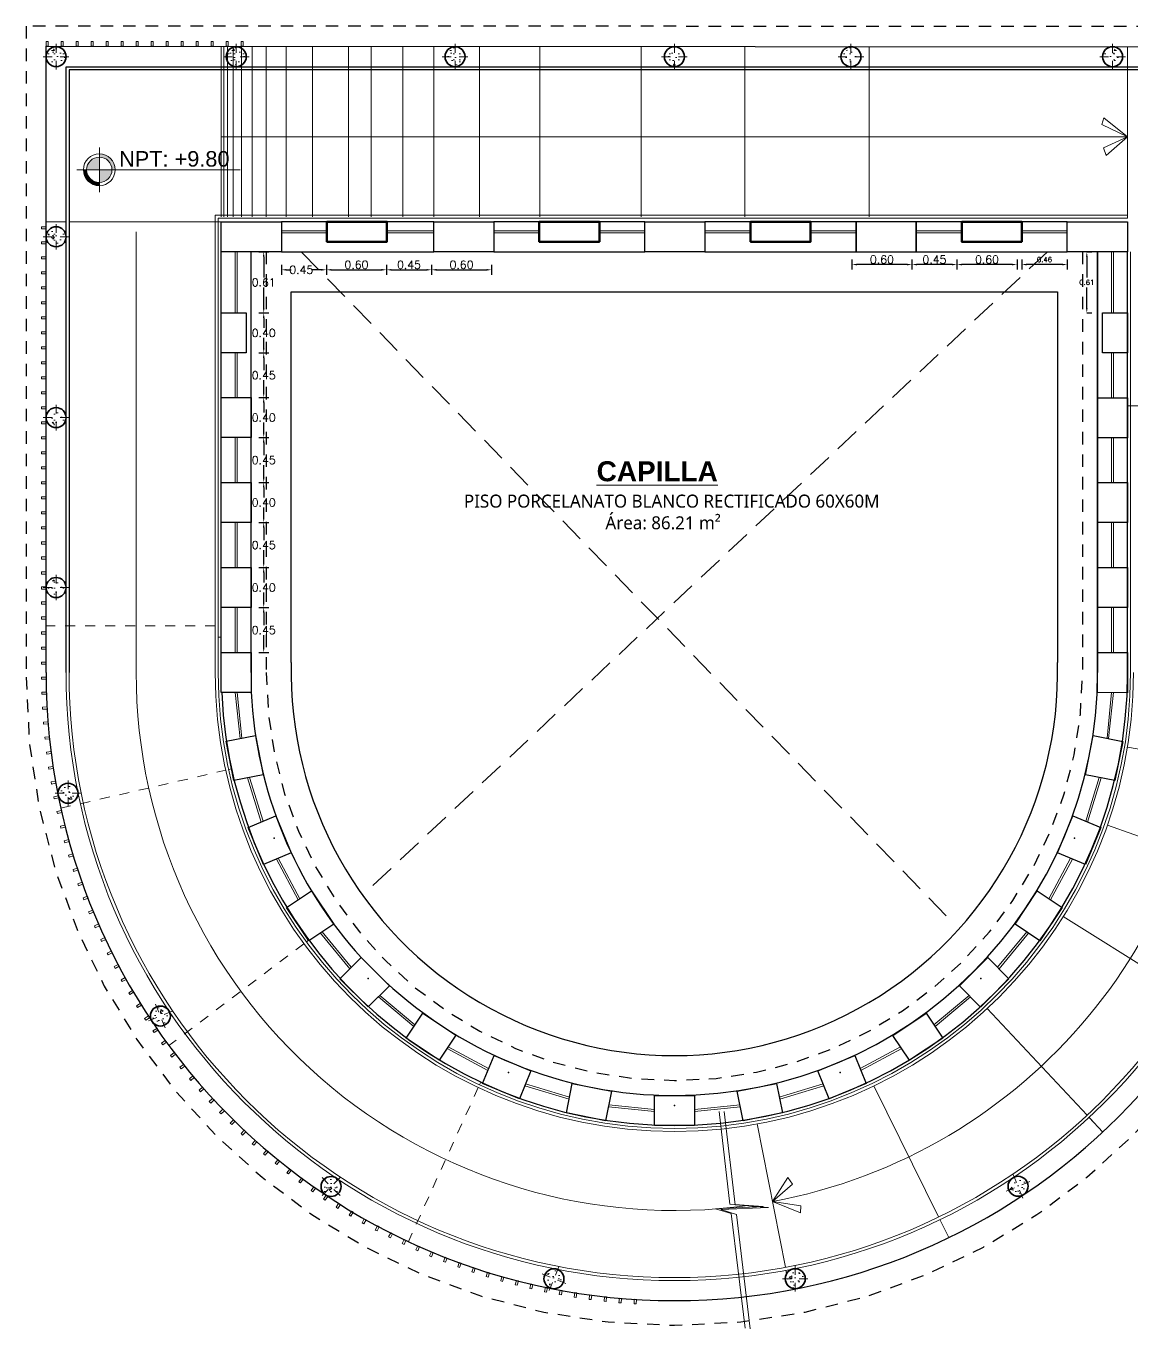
# Model space of a CAD drawing. Header units: metres. Extents: x 27 to 147, y -173 to 8.
# Drawn here: x 102.72 to 113.77, y -17.77 to -4.75 of the extents above; entities that cross this region are included whole.
import ezdxf

# ---------------------------------------------------------------- set-up
doc = ezdxf.new("R2010")
doc.units = ezdxf.units.M
doc.linetypes.add('DASHED2', pattern=[0.375, 0.25, -0.125])
doc.linetypes.add('HIDDEN2', pattern=[0.1875, 0.125, -0.0625])
doc.layers.add('CELOSIA', color=40, linetype='Continuous')
for name, color, linetype, lineweight in [('Equipamiento SR', 23, 'Continuous', 0), ('flechas', 180, 'Continuous', 15), ('GRAFO01', 7, 'Continuous', 0), ('letras sr', 7, 'Continuous', 5), ('linea 001', 252, 'Continuous', 0), ('Muros el', 144, 'Continuous', 60), ('Proyeccciones', 1, 'DASHED2', 18), ('Structural - Bearing_Pen_No__20', 1, 'Continuous', 0), ('TEXTO 100', 7, 'Continuous', 20), ('VENTANA', 141, 'Continuous', 0)]:
    doc.layers.add(name, color=color, linetype=linetype, lineweight=lineweight)
doc.layers.add('Structural - Bearing_Pen_No__169', color=7, linetype='Continuous', lineweight=13, true_color=0x68b353)
doc.layers.add('Structural - Bearing_Pen_No__28', color=7, linetype='Continuous', lineweight=35, true_color=0xa80f02)
doc.styles.add('01COTAS', font='romans.shx')
doc.styles.add('JOS', font='arial.ttf', dxfattribs={"height": 1})
doc.styles.add('Santa Rosa 1 50', font='trebuc.ttf')
doc.dimstyles.new('DIM-25-CORTE', dxfattribs={"dimscale": 0.025, "dimtxt": 2, "dimasz": 2, "dimexe": 2, "dimexo": 2, "dimgap": 1, "dimtad": 1, "dimtih": 1, "dimtoh": 1, "dimzin": 1, "dimdsep": 46, "dimtxsty": '01COTAS', "dimcen": 25, "dimclrd": 9, "dimclre": 9, "dimclrt": 7, "dimadec": 0, "dimazin": 0, "dimtfac": 1, "dimtix": 1, "dimtmove": 2, "dimatfit": 3, "dimfxl": 2, "dimfxlon": 1, "dimtolj": 1, "dimtzin": 0, "dimarcsym": 0})

# ---------------------------------------------------------------- blocks, each defined once
blk = doc.blocks.new('*U265')
at = {"color": 3, "lineweight": 30}
blk.add_lwpolyline([(0.1500000000000057, -0.1999999999999886), (-0.1500000000000057, -0.1999999999999886), (-0.1500000000000057, 0.2000000000000455), (0.1499999999999773, 0.2000000000000455), (0.1500000000000057, -0.1999999999999886)], dxfattribs=at)
blk = doc.blocks.new('*U266')
at = {"color": 0, "linetype": 'ByBlock', "lineweight": -2, "transparency": 16777216}
blk.add_blockref('*U265', (69.13947180904604, 267.4517154598344), dxfattribs=at)
for p, rotation in [((77.89540240128194, 267.4511886136441), 179.9520000000052), ((69.22385476420622, 266.5978717642719), 11.24699999999995), ((77.81091669482267, 266.5973550789446), 168.704999999999), ((69.47314997956914, 265.7768836796016), 22.49399999999986), ((77.56152268321283, 265.7763970005103), 157.4579999999991), ((69.87778227219853, 265.0202845470784), 33.74099999999988), ((77.15679934405496, 265.0198465670861), 146.2109999999992), ((70.42221011548216, 264.3571345919167), 44.98799999999987), ((76.61229170096846, 264.3567621334022), 134.9639999999992), ((71.08552257381521, 263.8129047487497), 56.23499999999976), ((75.94891375458975, 263.8126121174767), 123.7169999999993), ((71.84224247097828, 263.4084983481933), 67.48199999999966), ((75.19214519646938, 263.4082967838399), 112.4699999999994), ((72.66330494330634, 263.1594482405685), 78.72899999999957), ((74.37105275929167, 263.1593454850223), 101.2229999999994), ((73.51717379238814, 263.0753201944653), 89.97599999999949)]:
    blk.add_blockref('*U265', p, dxfattribs=dict(at, rotation=rotation))
blk = doc.blocks.new('CC 20')
at = {"layer": 'Structural - Bearing_Pen_No__169', "linetype": 'Continuous', "lineweight": 13, "true_color": 0x68b353}
h = blk.add_hatch(dxfattribs=at)
h.set_pattern_fill('STRUCTURAL_CONCRETE', color=85, scale=0.5, style=0, pattern_type=2)
h.set_pattern_definition([(0, (2785.243095673833, 1847.384106738051), (0, 0.3117691577510656), [0.0300000011921, -0.1500000059605]), (0, (2785.333095677409, 1847.539991310553), (0, 0.3117691577510656), [0.0300000011921, -0.1500000059605]), (60.00000000000014, (2785.243095673833, 1847.384106738051), (-0.2700000107289013, 0.1558845788755322), [0.0300000011921, -0.1500000059605]), (60.00000000000014, (2785.423095680985, 1847.384106738051), (-0.2700000107289013, 0.1558845788755322), [0.0300000011921, -0.1500000059605]), (120.0000000000003, (2785.273095675025, 1847.384106738051), (0.2700000107289002, 0.1558845788755341), [0.03000000119209997, -0.1500000059604998]), (120.0000000000003, (2785.453095682177, 1847.384106738051), (0.2700000107289002, 0.1558845788755341), [0.03000000119209997, -0.1500000059604998]), (0, (2785.243095673833, 1847.414106739243), (0, 0.0600000023842), [0, -0.0600000023842, 0, -0.0900000035763]), (44.99999999999999, (2785.273095675025, 1847.414106739243), (-0.04242640855707682, 0.04242640855707686), [0, -0.04500000178815, 0, -0.07500000298025])])
h.paths.add_polyline_path([(2788.202981145824, 1849.662965080386), (2788.302981145824, 1849.762965080386), (2788.202981063535, 1849.862965080385), (2788.10385682874, 1849.776169994727)])
at = {"layer": 'Structural - Bearing_Pen_No__20', "color": 1, "linetype": 'Continuous', "lineweight": 0}
for p, q in [((2788.202981063535, 1849.802965025247), (2788.202981063535, 1849.890465025246)), ((2788.162981200963, 1849.762964998097), (2788.075481200963, 1849.762964998097)), ((2788.202981063535, 1849.722965025246), (2788.202981063535, 1849.635465025247)), ((2788.242981200963, 1849.762964998097), (2788.330481200963, 1849.762964998097))]:
    blk.add_line(p, q, dxfattribs=at)
at = {"layer": 'Structural - Bearing_Pen_No__28', "color": 14, "linetype": 'Continuous', "lineweight": 35, "true_color": 0xa80f02}
blk.add_circle((2788.202981145824, 1849.762965080386), 0.1, dxfattribs=at)
blk = doc.blocks.new('*U267')
blk.add_blockref('CC 20', (-2788.202981200963, -1849.762965025247))
blk = doc.blocks.new('*U268')
at = {"color": 0, "linetype": 'ByBlock', "lineweight": -2, "transparency": 16777216}
blk.add_blockref('*U267', (67.45851528284284, 266.2461616002437), dxfattribs=at)
for p, rotation in [((79.57709763880338, 266.2498742433697), 157.4999999999999), ((68.38166971346018, 264.0193994227056), 22.5), ((78.65530776094835, 264.0225468495708), 134.9999999999999), ((70.08669819041573, 262.3154153292195), 45), ((76.95132366746226, 262.3175183726152), 112.4999999999999), ((72.31402558421462, 261.3936254513645), 67.49999999999996), ((74.72456148992408, 261.3943639419979), 89.99999999999991)]:
    blk.add_blockref('*U267', p, dxfattribs=dict(at, rotation=rotation))
blk = doc.blocks.new('*D269')
at = {"color": 9, "lineweight": -2, "transparency": 16777216}
for p, q in [((113.318796025423, -7.002994158626198), (113.368796025423, -7.002994158626198)), ((113.318796025423, -7.052994158626197), (113.318796025423, -7.258782432487849)), ((113.318796025423, -7.5645707063495), (113.318796025423, -7.358782432487849)), ((113.318796025423, -7.6145707063495), (113.368796025423, -7.6145707063495))]:
    blk.add_line(p, q, dxfattribs=at)
at = {"color": 9, "lineweight": 70, "transparency": 16777216}
for points in [[(113.3104626920897, -7.052994158626197), (113.3271293587564, -7.052994158626197), (113.318796025423, -7.002994158626198)], [(113.3104626920897, -7.5645707063495), (113.3271293587564, -7.5645707063495), (113.318796025423, -7.6145707063495)]]:
    blk.add_solid(points, dxfattribs=at)
at = {"layer": 'Defpoints', "color": 0, "lineweight": 70, "transparency": 16777216}
for p in [(113.3117059052944, -7.002994158626198), (113.318796025423, -7.002994158626198), (113.3117059052944, -7.6145707063495)]:
    blk.add_point(p, dxfattribs=at)
at = {"color": 7, "transparency": 16777216, "insert": (113.318796025423, -7.308782432487879), "char_height": 0.05, "attachment_point": 5, "style": '01COTAS'}
blk.add_mtext('\\A1;0.61', dxfattribs=at)
blk = doc.blocks.new('*D270')
at = {"color": 9, "lineweight": -2, "transparency": 16777216}
for p, q in [((112.6687447251365, -7.080587609675306), (112.6687447572831, -7.180587609675301)), ((113.0737447413102, -7.13058747948159), (112.7187447412098, -7.130587593602006)), ((113.1237447252369, -7.080587463408293), (113.1237447573835, -7.180587463408289))]:
    blk.add_line(p, q, dxfattribs=at)
at = {"color": 9, "lineweight": 70, "transparency": 16777216}
for points in [[(112.7187447385309, -7.122254260268672), (112.7187447438887, -7.138920926935339), (112.6687447412098, -7.130587609675304)], [(113.0737447386313, -7.122254146148256), (113.0737447439891, -7.138920812814923), (113.1237447413102, -7.130587463408292)]]:
    blk.add_solid(points, dxfattribs=at)
at = {"layer": 'Defpoints', "color": 0, "lineweight": 70, "transparency": 16777216}
for p in [(112.6687447001929, -7.002994304893208), (113.1237447002933, -7.002994158626195), (112.6687447412098, -7.130587609675304)]:
    blk.add_point(p, dxfattribs=at)
at = {"color": 7, "transparency": 16777216, "insert": (112.8962447251867, -7.080587536541801), "char_height": 0.05, "attachment_point": 5, "style": '01COTAS'}
blk.add_mtext('\\A1;0.46', dxfattribs=at)
blk = doc.blocks.new('*U263')
at = {"layer": 'CELOSIA', "linetype": 'Continuous', "lineweight": 5}
blk.add_lwpolyline([(0.02311068210171641, -0.009533958925487696), (-0.0224195818576689, -0.01106175163914713), (-0.02311068210171641, 0.009533958925487696), (0.0224195818576689, 0.01106175163914713)], close=True, dxfattribs=at)
blk = doc.blocks.new('*U264')
at = {"color": 0, "linetype": 'ByBlock', "lineweight": -2, "transparency": 16777216}
blk.add_blockref('*U263', (47.84981600904775, 267.1965604390824), dxfattribs=at)
for p, rotation in [((47.85651983784212, 267.0467421300379), 1.363763456892946), ((47.86678743076043, 266.8971258087988), 2.727526913785723), ((47.88061297104501, 266.747796235434), 4.091290370678813), ((47.8979886263034, 266.5988380075653), 5.455053827572192), ((47.91890455294549, 266.4503355124409), 6.818817284465766), ((47.94334890176013, 266.3023728791293), 8.182580741358699), ((47.97130782462784, 266.1550339308586), 9.54634419825214), ((48.00276548236603, 266.0084021375288), 10.91010765514593), ((48.03770405370215, 265.8625605684257), 12.27387111203962), ((48.07610374536973, 265.71759184516), 13.63763456893314), ((48.11794280332157, 265.5735780948611), 15.00139802582635), ((48.16319752505377, 265.4306009036507), 16.36516148271985), ((48.2118422730336, 265.2887412704233), 17.7289249396136), ((48.26384948922353, 265.1480795609582), 19.09268839650705), ((48.31918971069338, 265.0086954623919), 20.45645185340029), ((48.37783158631146, 264.8706679380736), 21.82021531029404), ((48.43974189450554, 264.7340751828309), 23.18397876718752), ((48.50488556208344, 264.5989945786719), 24.54774222408073), ((48.5732256841025, 264.4655026509463), 25.91150568097448), ((48.64472354477685, 264.3336750249932), 27.27526913786821), ((48.71933863941055, 264.2035863832974), 28.63903259476198), ((48.79702869734412, 264.0753104231811), 30.00279605165573), ((48.87774970590159, 263.9489198150533), 31.36655950854948), ((48.96145593532437, 263.8244861612401), 32.73032296544294), ((49.04809996467791, 263.7020799554218), 34.09408642233669), ((49.1376327087164, 263.5817705426961), 35.45784987923045), ((49.23000344569043, 263.4636260802938), 36.8216133361242), ((49.32515984608158, 263.347713498966), 38.18537679301794), ((49.423048002248, 263.2340984650673), 39.54914024991168), ((49.523612458964, 263.1228453433544), 40.91290370680544), ((49.62679624483621, 263.0140171605223), 42.27666716369919), ((49.73254090457895, 262.9076755694991), 43.64043062059293), ((49.84078653212998, 262.8038808145182), 45.00419407748669), ((49.9514718045883, 262.7026916969892), 46.36795753438043), ((50.06453401695455, 262.604165542186), 47.73172099127417), ((50.17990911765445, 262.5083581667708), 49.0954844481674), ((50.29753174482499, 262.4153238471733), 50.45924790506061), ((50.41733526334304, 262.3251152888423), 51.82301136195435), ((50.53925180257518, 262.237783596387), 53.1867748188481), ((50.66321229482757, 262.1533782446253), 54.55053827574131), ((50.78914651447384, 262.071947050556), 55.91430173263453), ((50.91698311773913, 261.9935361462694), 57.27806518952773), ((51.04664968311742, 261.9181899528123), 58.64182864642095), ((51.17807275239952, 261.8459511550238), 60.00559210331495), ((51.31117787228838, 261.7768606773526), 61.36935556020844), ((51.44588963657795, 261.7109576606732), 62.73311901710166), ((51.58213172887221, 261.6482794401118), 64.09688247399488), ((51.71982696581946, 261.5888615238953), 65.46064593088808), ((51.85889734083808, 261.5327375732357), 66.8244093877813), ((51.99926406830841, 261.4799393832598), 68.18817284467453), ((52.14084762820619, 261.4304968649973), 69.55193630156745), ((52.28356781115183, 261.3844380284356), 70.91569975846095), ((52.4273437638504, 261.3417889666513), 72.27946321535416), ((52.57209403489633, 261.3025738410288), 73.64322667224765), ((52.71773662091688, 261.2668148675717), 75.00699012914112), ((52.86418901302847, 261.2345323043176), 76.37075358603433), ((53.01136824357922, 261.2057444398613), 77.7345170429278), ((53.15919093315154, 261.1804675829944), 79.09828049982156), ((53.30757333779783, 261.1587160534656), 80.4620439567153), ((53.45643139648289, 261.1405021738685), 81.82580741360904), ((53.60568077870579, 261.125836262661), 83.18957087050254), ((53.75523693227446, 261.1147266283194), 84.55333432739575)]:
    blk.add_blockref('*U263', p, dxfattribs=dict(at, rotation=rotation))

msp = doc.modelspace()

# ---------------------------------------------------------------- hatches: boundary and pattern name
at = {"layer": 'TEXTO 100', "ltscale": 1.3}
h = msp.add_hatch(color=256, dxfattribs=at)
edge = h.paths.add_edge_path()
edge.add_line((103.5786033109895, -6.183562896143144), (103.4521529731792, -6.183562894147144))
edge.add_line((103.4521529731792, -6.183562894147144), (103.4521529731792, -6.310013231707714))
edge.add_arc((103.4521529743024, -6.183562894147144), 0.1264503375606894, 269.9999994913017, 359.9999990956475)
edge = h.paths.add_edge_path()
edge.add_arc((103.4521529740527, -6.183562896143144), 0.1264503395565726, 90.00000039565423, 180)
edge.add_line((103.3257026353695, -6.183562896143144), (103.4521529731798, -6.183562894147144))
edge.add_line((103.4521529731792, -6.183562894147144), (103.4521529731792, -6.057112556586574))
edge = h.paths.add_edge_path()
edge.add_line((103.4521529731792, -6.024846968602134), (103.4521529731792, -6.057112556586574))
edge.add_arc((103.4521529723064, -6.183562896143144), 0.1264503395565726, 0, 89.99999960434582, ccw=False)
edge.add_line((103.5786033109895, -6.183562896143144), (103.6108689009699, -6.183562894147144))
edge.add_arc((103.4521529743024, -6.183562894147144), 0.1587159266678152, -1.272221872585407e-14, 90.00000040528428)
msp.add_hatch(color=256, dxfattribs=at).paths.add_polyline_path([(103.3257026353188, -6.183562894147144), (103.2934370453458, -6.183562894147144, 0.4163528812831421), (103.4533113611193, -6.342274594677974), (103.4533113611193, -6.310007926008353, -0.4168992925091289)])

# ---------------------------------------------------------------- linework, layer by layer
for p, q in [((102.9202914323784, -11.20723488308957), (102.9204905383144, -4.947086493371614)), ((104.6704905383139, -11.20723488308957), (104.6704905383139, -6.802994158626262)), ((104.9704905383138, -11.20723488308968), (104.9704905383138, -7.002994158626308)), ((113.7264213512346, -11.20723488308957), (113.7264213512346, -7.002994158626194))]:
    msp.add_line(p, q)
at = {"color": 9}
for p, q in [((105.0448175473284, -7.002994158626194), (105.1448175473284, -7.002994158626194)), ((105.0948175473284, -7.052994158626205), (105.0948175473284, -7.258782432487749)), ((105.2715967744281, -7.1330718102829), (105.2715967744281, -7.233071810282894)), ((105.721596774428, -7.1330718102829), (105.721596774428, -7.233071810282894)), ((105.721596774428, -7.1330718102829), (105.721596774428, -7.233071810282894)), ((106.321596774428, -7.1330718102829), (106.321596774428, -7.233071810282894)), ((106.321596774428, -7.1330718102829), (106.321596774428, -7.233071810282894)), ((106.771596774428, -7.1330718102829), (106.771596774428, -7.233071810282894)), ((106.771596774428, -7.1330718102829), (106.771596774428, -7.233071810282894)), ((107.371596774428, -7.1330718102829), (107.371596774428, -7.233071810282894)), ((110.9715967744278, -7.080587624831821), (110.9715967744278, -7.180587624831816)), ((111.5215967744278, -7.130587624831804), (111.0215967744278, -7.130587624831804)), ((111.5715967744278, -7.080587624831821), (111.5715967744278, -7.180587624831816)), ((111.5715967744278, -7.080587624831821), (111.5715967744278, -7.180587624831816)), ((111.9715967744278, -7.130587624831804), (111.6215967744278, -7.130587624831804)), ((112.0215967744278, -7.080587624831821), (112.0215967744278, -7.180587624831816)), ((112.0215967744278, -7.080587624831821), (112.0215967744278, -7.180587624831816)), ((112.5715967744278, -7.130587624831804), (112.0715967744278, -7.130587624831804)), ((112.6215967744278, -7.080587624831821), (112.6215967744278, -7.180587624831816)), ((105.3215967744281, -7.183071810282883), (105.3693000621241, -7.183071810282883)), ((105.671596774428, -7.183071810282883), (105.5716810145051, -7.183071810282883)), ((105.771596774428, -7.183071810282883), (106.271596774428, -7.183071810282883)), ((106.371596774428, -7.183071810282883), (106.721596774428, -7.183071810282883)), ((106.821596774428, -7.183071810282883), (107.321596774428, -7.183071810282883)), ((105.0948175473284, -7.564570706349315), (105.0948175473284, -7.358782432487772)), ((105.0448175473284, -7.614570706349326), (105.1448175473284, -7.614570706349326)), ((105.0448175473283, -7.614570706349326), (105.1448175473283, -7.614570706349326)), ((105.0948175473283, -7.664570706349338), (105.0948175473283, -7.76457070634936)), ((105.0948175473283, -7.964570706349406), (105.0948175473283, -7.864570706349383)), ((105.0448175473283, -8.014570706349417), (105.1448175473283, -8.014570706349417)), ((105.044817547328, -8.014570706349417), (105.144817547328, -8.014570706349417)), ((105.094817547328, -8.064570706349429), (105.094817547328, -8.187473209546624)), ((105.094817547328, -8.410375712743843), (105.094817547328, -8.287473209546647)), ((105.044817547328, -8.460375712743854), (105.144817547328, -8.460375712743854)), ((105.0448175473279, -8.460375712743854), (105.1448175473279, -8.460375712743854)), ((105.0948175473279, -8.510375712743866), (105.0948175473279, -8.61037571274386)), ((105.0948175473279, -8.810375712743877), (105.0948175473279, -8.710375712743883)), ((105.0448175473279, -8.860375712743888), (105.1448175473279, -8.860375712743888)), ((105.0448175473279, -8.860375712743888), (105.1448175473279, -8.860375712743888)), ((105.0948175473279, -8.9103757127439), (105.0948175473279, -9.034590505330158)), ((105.0948175473279, -9.258805297916439), (105.0948175473279, -9.13459050533018)), ((105.0448175473279, -9.30880529791645), (105.1448175473279, -9.30880529791645)), ((105.0448175473277, -9.30880529791645), (105.1448175473277, -9.30880529791645)), ((105.0948175473277, -9.358805297916462), (105.0948175473277, -9.458805297916427)), ((105.0948175473277, -9.658805297916416), (105.0948175473277, -9.55880529791645)), ((105.0448175473277, -9.708805297916427), (105.1448175473277, -9.708805297916427)), ((105.0448175473276, -9.708805297916427), (105.1448175473275, -9.708805297916427)), ((105.0948175473276, -9.758805297916439), (105.0948175473276, -9.88380529791641)), ((105.0948175473276, -10.1088052979164), (105.0948175473276, -9.983805297916433)), ((105.0448175473276, -10.15880529791642), (105.1448175473275, -10.15880529791642)), ((105.0448175473274, -10.15880529791642), (105.1448175473274, -10.15880529791642)), ((105.0948175473274, -10.20880529791643), (105.0948175473274, -10.30880529791642)), ((105.0948175473274, -10.50880529791644), (105.0948175473274, -10.40880529791644)), ((105.0448175473274, -10.55880529791645), (105.1448175473274, -10.55880529791645)), ((105.0448175473275, -10.55880529791645), (105.1448175473275, -10.55880529791645)), ((105.0948175473275, -10.60880529791646), (105.0948175473275, -10.73380529791643)), ((105.0948175473275, -10.95880529791643), (105.0948175473275, -10.83380529791646)), ((105.0448175473275, -11.00880529791644), (105.1448175473275, -11.00880529791644))]:
    msp.add_line(p, q, dxfattribs=at)
at = {"color": 1, "linetype": 'HIDDEN2'}
for p, q in [((105.1204905383127, -7.002994158626251), (105.1204905383139, -11.20723488308951)), ((113.2764213512334, -7.002994158626251), (113.2764213512345, -11.20723488308951))]:
    msp.add_line(p, q, dxfattribs=at)
at = {"color": 1, "linetype": 'DASHED2'}
for p, q in [((105.4704905383146, -7.002994158626308), (111.9726970630359, -13.69747830282003)), ((112.9264213512334, -7.002994158626365), (106.1580957770215, -13.36453322177786))]:
    msp.add_line(p, q, dxfattribs=at)
at = {"color": 1}
for p, q in [((113.4265886997424, -7.002994158626166), (113.4265886997435, -11.20723488308943)), ((105.3704905383146, -11.10723488308983), (105.3704905383146, -7.402994158626313)), ((105.3704905383146, -7.402994158626313), (113.0264213512333, -7.402994158626768)), ((113.0264213512333, -7.402994158626768), (113.0264213512331, -11.10723488308983))]:
    msp.add_line(p, q, dxfattribs=at)
at = {"linetype": 'HIDDEN2'}
msp.add_lwpolyline([(115.6764905383144, -11.25429133456623), (115.6764905383144, -9.005545469613764), (117.0895171268177, -9.005545666170491), (117.0895209435079, -4.753014794950388), (102.7204905383144, -4.74700279591147), (102.7204905383145, -11.25429133456623)], dxfattribs=at)
for points in [[(102.9204905383144, -4.947086493371614), (117.0894852083025, -4.952994034242977), (117.0894852083025, -7.002994116531511)], [(103.1204905377346, -11.20723480866778), (103.1204905377347, -5.152994076337478), (117.1363868179076, -5.152994076337478), (117.1363868179076, -5.182994076337451), (103.1504905377348, -5.182994076337451), (103.1504905377347, -11.20723480866778)]]:
    msp.add_lwpolyline(points)
at = {"color": 3, "lineweight": 30}
for points in [[(104.6704905383139, -7.002994158626308), (104.6704905383139, -6.70299415862624), (105.2715967744281, -6.70299415862624), (105.2715967744281, -7.002994158626308), (104.6704905383139, -7.002994158626308)], [(106.7937447002934, -7.002994158626194), (106.7937447002934, -6.702994158626126), (107.3937447002934, -6.702994158626126), (107.3937447002934, -7.002994158626194), (106.7937447002934, -7.002994158626194)], [(108.9037447002934, -7.002994158626194), (108.9037447002934, -6.702994158626126), (109.5037447002934, -6.702994158626126), (109.5037447002934, -7.002994158626194), (108.9037447002934, -7.002994158626194)], [(111.6137447002934, -7.002994158626194), (111.6137447002934, -6.702994158626126), (111.0137447002934, -6.702994158626126), (111.0137447002934, -7.002994158626194), (111.6137447002934, -7.002994158626194)], [(113.1237447002933, -7.002994158626194), (113.1237447002933, -6.702994158626126), (113.7264213512346, -6.702994158626126), (113.7264213512346, -7.002994158626194), (113.1237447002933, -7.002994158626194)], [(104.9704905383138, -8.860375712744002), (104.6704905383137, -8.860375712743547), (104.6704905383137, -8.460375712743513), (104.9704905383138, -8.460375712743968), (104.9704905383138, -8.860375712744002)], [(113.7265886295004, -8.861028292809664), (113.4265886295003, -8.861028292809209), (113.4265886295003, -8.461028292809175), (113.7265886295004, -8.46102829280963), (113.7265886295004, -8.861028292809664)], [(104.9704905383139, -9.708805297916541), (104.6704905383139, -9.708805297916541), (104.6704905383139, -9.308805297916564), (104.9704905383138, -9.308805297916564), (104.9704905383139, -9.708805297916541)], [(113.7265886295005, -9.709457877982203), (113.4265886295005, -9.709457877982203), (113.4265886295005, -9.309457877982226), (113.7265886295004, -9.309457877982226), (113.7265886295005, -9.709457877982203)], [(104.9704905383139, -10.55880529791656), (104.6704905383139, -10.55880529791656), (104.6704905383139, -10.15880529791653), (104.9704905383138, -10.15880529791653), (104.9704905383139, -10.55880529791656)], [(113.7265886295005, -10.55945787798223), (113.4265886295005, -10.55945787798223), (113.4265886295005, -10.15945787798219), (113.7265886295004, -10.15945787798219), (113.7265886295005, -10.55945787798223)]]:
    msp.add_lwpolyline(points, dxfattribs=at)
for points in [[(105.2715967744281, -6.702994304893252), (105.271596774428, -7.002994304893321), (106.7937447002934, -7.002994304893207), (106.7937447002934, -6.702994304893139)], [(107.3937447002934, -6.702994304893139), (107.3937447002934, -7.002994304893207), (108.9037447002934, -7.002994304893207), (108.9037447002934, -6.702994304893139)], [(109.5037447002934, -6.702994304893139), (109.5037447002933, -7.002994304893207), (111.0137447002934, -7.002994304893207), (111.0137447002934, -6.702994304893139)], [(111.6137447002934, -6.702994304893139), (111.6137447002933, -7.002994304893207), (113.1237447002933, -7.002994304893207), (113.1237447002934, -6.702994304893139)]]:
    msp.add_lwpolyline(points, close=True)
msp.add_lwpolyline([(106.2348012408765, -14.22283720927672, 0.1966554651191744), (109.1984559447747, -15.43536763805835, 0.4142135623730639), (113.426588699743, -11.20723488308957), (113.426588699743, -7.002994158626194)], format="xyb")
at = {"lineweight": 30}
for points in [[(104.9204905383138, -8.01457070634953), (104.6704905383137, -8.01457070634953), (104.6704905383137, -7.61457070634944), (104.9204905383138, -7.61457070634944), (104.9204905383138, -8.01457070634953)], [(113.7264213512346, -8.01457070634956), (113.4764213512345, -8.014570706093366), (113.4764213512345, -7.614570706093275), (113.7264213512346, -7.614570706349468), (113.7264213512346, -8.01457070634956)]]:
    msp.add_lwpolyline(points, dxfattribs=at)
at = {"color": 1}
msp.add_arc((109.1984559447739, -11.20723488308991), 3.829271360591843, 178.5035718681987, 1.496428131801326, dxfattribs=at)
at = {"linetype": 'HIDDEN2'}
msp.add_arc((109.1984905383144, -11.25429133456623), 6.478, 180, 0, dxfattribs=at)
for centre, radius, start, end in [((109.1984559447742, -11.20723488308957), 6.278164512395826, 180, 0), ((109.1984559447742, -11.20723488308957), 4.527965406460388, 270.0000000000032, 0), ((109.1984559447742, -11.20723488308963), 4.527965406460374, 182.5514664938149, 270.0000000000032), ((109.1984559447743, -11.20723488308957), 4.232516622810645, 182.6573022699202, 222.3601683094532)]:
    msp.add_arc(centre, radius, start, end)
at = {"color": 1, "linetype": 'HIDDEN2'}
msp.add_arc((109.1984559447742, -11.20723488308957), 4.077965406460322, 180, 0, dxfattribs=at)
for p in [(105.1999372883286, -12.86347553999119), (113.1969746012198, -12.86347553999119), (106.1381222571253, -14.26756857073852), (112.2587896324231, -14.26756857073852), (107.5422152878726, -15.20575353953521), (110.8546966016758, -15.20575353953521), (109.1984559447742, -15.53520028954992)]:
    msp.add_point(p)
at = {"color": 9}
for points in [[(105.086484213995, -7.052994158626205), (105.1031508806617, -7.052994158626205), (105.0948175473284, -7.002994158626194)], [(111.0215967744278, -7.122254291498479), (111.0215967744278, -7.13892095816513), (110.9715967744278, -7.130587624831804)], [(111.5215967744278, -7.122254291498479), (111.5215967744278, -7.13892095816513), (111.5715967744278, -7.130587624831804)], [(111.6215967744278, -7.122254291498479), (111.6215967744278, -7.13892095816513), (111.5715967744278, -7.130587624831804)], [(111.9715967744278, -7.122254291498479), (111.9715967744278, -7.13892095816513), (112.0215967744278, -7.130587624831804)], [(112.0715967744278, -7.122254291498479), (112.0715967744278, -7.13892095816513), (112.0215967744278, -7.130587624831804)], [(112.5715967744278, -7.122254291498479), (112.5715967744278, -7.13892095816513), (112.6215967744278, -7.130587624831804)], [(105.3215967744281, -7.174738476949557), (105.3215967744281, -7.191405143616208), (105.2715967744281, -7.183071810282883)], [(105.671596774428, -7.174738476949557), (105.671596774428, -7.191405143616208), (105.721596774428, -7.183071810282883)], [(105.771596774428, -7.174738476949557), (105.771596774428, -7.191405143616208), (105.721596774428, -7.183071810282883)], [(106.271596774428, -7.174738476949557), (106.271596774428, -7.191405143616208), (106.321596774428, -7.183071810282883)], [(106.371596774428, -7.174738476949557), (106.371596774428, -7.191405143616208), (106.321596774428, -7.183071810282883)], [(106.721596774428, -7.174738476949557), (106.721596774428, -7.191405143616208), (106.771596774428, -7.183071810282883)], [(106.821596774428, -7.174738476949557), (106.821596774428, -7.191405143616208), (106.771596774428, -7.183071810282883)], [(107.321596774428, -7.174738476949557), (107.321596774428, -7.191405143616208), (107.371596774428, -7.183071810282883)], [(105.086484213995, -7.564570706349315), (105.1031508806617, -7.564570706349315), (105.0948175473284, -7.614570706349326)], [(105.0864842139949, -7.664570706349338), (105.1031508806616, -7.664570706349338), (105.0948175473283, -7.614570706349326)], [(105.0864842139949, -7.964570706349406), (105.1031508806616, -7.964570706349406), (105.0948175473283, -8.014570706349417)], [(105.0864842139947, -8.064570706349429), (105.1031508806614, -8.064570706349429), (105.094817547328, -8.014570706349417)], [(105.0864842139947, -8.410375712743843), (105.1031508806614, -8.410375712743843), (105.094817547328, -8.460375712743854)], [(105.0864842139945, -8.510375712743866), (105.1031508806612, -8.510375712743866), (105.0948175473279, -8.460375712743854)], [(105.0864842139945, -8.810375712743877), (105.1031508806612, -8.810375712743877), (105.0948175473279, -8.860375712743888)], [(105.0864842139945, -8.9103757127439), (105.1031508806612, -8.9103757127439), (105.0948175473279, -8.860375712743888)], [(105.0864842139945, -9.258805297916439), (105.1031508806612, -9.258805297916439), (105.0948175473279, -9.30880529791645)], [(105.0864842139944, -9.358805297916462), (105.103150880661, -9.358805297916462), (105.0948175473277, -9.30880529791645)], [(105.0864842139944, -9.658805297916416), (105.103150880661, -9.658805297916416), (105.0948175473277, -9.708805297916427)], [(105.0864842139942, -9.758805297916439), (105.1031508806609, -9.758805297916439), (105.0948175473276, -9.708805297916427)], [(105.0864842139942, -10.1088052979164), (105.1031508806609, -10.1088052979164), (105.0948175473276, -10.15880529791642)], [(105.0864842139941, -10.20880529791643), (105.1031508806608, -10.20880529791643), (105.0948175473274, -10.15880529791642)], [(105.0864842139941, -10.50880529791644), (105.1031508806608, -10.50880529791644), (105.0948175473274, -10.55880529791645)], [(105.0864842139942, -10.60880529791646), (105.1031508806608, -10.60880529791646), (105.0948175473275, -10.55880529791645)], [(105.0864842139942, -10.95880529791643), (105.1031508806608, -10.95880529791643), (105.0948175473275, -11.00880529791644)]]:
    msp.add_solid(points, dxfattribs=at)
at = {"layer": 'CELOSIA', "linetype": 'Continuous', "lineweight": 5}
for points in [[(102.9204905383144, -4.947086493371614), (102.9204905383144, -4.901530603666913), (102.9410978407388, -4.901530603666913), (102.9410978407388, -4.947086493371614)], [(103.0704905383143, -4.947086493371614), (103.0704905383143, -4.901530603666913), (103.0910978407388, -4.901530603666913), (103.0910978407388, -4.947086493371614)], [(103.2204905383144, -4.947086493371614), (103.2204905383144, -4.901530603666913), (103.2410978407387, -4.901530603666913), (103.2410978407387, -4.947086493371614)], [(103.3704905383144, -4.947086493371614), (103.3704905383144, -4.901530603666913), (103.3910978407388, -4.901530603666913), (103.3910978407388, -4.947086493371614)], [(103.5204905383144, -4.947086493371614), (103.5204905383144, -4.901530603666913), (103.5410978407388, -4.901530603666913), (103.5410978407388, -4.947086493371614)], [(103.6704905383144, -4.947086493371614), (103.6704905383144, -4.901530603666913), (103.6910978407388, -4.901530603666913), (103.6910978407388, -4.947086493371614)], [(103.8204905383143, -4.947086493371614), (103.8204905383143, -4.901530603666913), (103.8410978407388, -4.901530603666913), (103.8410978407388, -4.947086493371614)], [(103.9704905383144, -4.947086493371614), (103.9704905383144, -4.901530603666913), (103.9910978407387, -4.901530603666913), (103.9910978407387, -4.947086493371614)], [(104.1204905383144, -4.947086493371614), (104.1204905383144, -4.901530603666913), (104.1410978407388, -4.901530603666913), (104.1410978407388, -4.947086493371614)], [(104.2704905383144, -4.947086493371614), (104.2704905383144, -4.901530603666913), (104.2910978407388, -4.901530603666913), (104.2910978407388, -4.947086493371614)], [(104.4204905383144, -4.947086493371614), (104.4204905383144, -4.901530603666913), (104.4410978407388, -4.901530603666913), (104.4410978407388, -4.947086493371614)], [(104.5704905383143, -4.947086493371614), (104.5704905383143, -4.901530603666913), (104.5910978407388, -4.901530603666913), (104.5910978407388, -4.947086493371614)], [(104.7204905383144, -4.947086493371614), (104.7204905383144, -4.901530603666913), (104.7410978407387, -4.901530603666913), (104.7410978407387, -4.947086493371614)], [(104.8704904401062, -4.947086719288507), (104.8704904401062, -4.901530829583749), (104.8910977425306, -4.901530829583749), (104.8910977425306, -4.947086719288507)], [(102.9204559447742, -6.773601460633728), (102.8749000550694, -6.773601460633728), (102.8749000550694, -6.752994158209361), (102.9204559447742, -6.752994158209361)], [(102.9204557188573, -6.923601362425558), (102.8748998291526, -6.923601362425558), (102.8748998291526, -6.902994060001191), (102.9204557188573, -6.902994060001191)], [(102.9204557188573, -7.073601362425592), (102.8748998291526, -7.073601362425592), (102.8748998291526, -7.052994060001168), (102.9204557188573, -7.052994060001168)], [(102.9204557188573, -7.223601362425569), (102.8748998291526, -7.223601362425569), (102.8748998291526, -7.202994060001146), (102.9204557188573, -7.202994060001146)], [(102.9204557188573, -7.373601362425546), (102.8748998291526, -7.373601362425546), (102.8748998291526, -7.35299406000118), (102.9204557188573, -7.35299406000118)], [(102.9204557188573, -7.52360136242558), (102.8748998291526, -7.52360136242558), (102.8748998291526, -7.502994060001157), (102.9204557188573, -7.502994060001157)], [(102.9204557188573, -7.673601362425558), (102.8748998291526, -7.673601362425558), (102.8748998291526, -7.652994060001191), (102.9204557188573, -7.652994060001191)], [(102.9204557188573, -7.823601362425592), (102.8748998291526, -7.823601362425592), (102.8748998291526, -7.802994060001168), (102.9204557188573, -7.802994060001168)], [(102.9204557188573, -7.973601362425569), (102.8748998291526, -7.973601362425569), (102.8748998291526, -7.952994060001146), (102.9204557188573, -7.952994060001146)], [(102.9204557188573, -8.123601362425546), (102.8748998291526, -8.123601362425546), (102.8748998291526, -8.10299406000118), (102.9204557188573, -8.10299406000118)], [(102.9204557188573, -8.27360136242558), (102.8748998291526, -8.27360136242558), (102.8748998291526, -8.252994060001157), (102.9204557188573, -8.252994060001157)], [(102.9204557188573, -8.423601362425558), (102.8748998291526, -8.423601362425558), (102.8748998291526, -8.402994060001191), (102.9204557188573, -8.402994060001191)], [(102.9204557188573, -8.573601362425592), (102.8748998291526, -8.573601362425592), (102.8748998291526, -8.552994060001168), (102.9204557188573, -8.552994060001168)], [(102.9204557188573, -8.723601362425569), (102.8748998291526, -8.723601362425569), (102.8748998291526, -8.702994060001146), (102.9204557188573, -8.702994060001146)], [(102.9204555238555, -8.873601086926925), (102.8748996341507, -8.873601086926925), (102.8748996341507, -8.852993784502559), (102.9204555238555, -8.852993784502559)], [(102.9204552979386, -9.023600988718755), (102.8748994082339, -9.023600988718755), (102.8748994082339, -9.002993686294388), (102.9204552979386, -9.002993686294388)], [(102.9204552979386, -9.173600988718789), (102.8748994082339, -9.173600988718789), (102.8748994082339, -9.152993686294366), (102.9204552979386, -9.152993686294366)], [(102.9204552979386, -9.323600988718766), (102.8748994082339, -9.323600988718766), (102.8748994082339, -9.302993686294343), (102.9204552979386, -9.302993686294343)], [(102.9204552979386, -9.473600988718744), (102.8748994082339, -9.473600988718744), (102.8748994082339, -9.452993686294377), (102.9204552979386, -9.452993686294377)], [(102.9204552979386, -9.623600988718778), (102.8748994082339, -9.623600988718778), (102.8748994082339, -9.602993686294354), (102.9204552979386, -9.602993686294354)], [(102.9204552979386, -9.773600988718755), (102.8748994082339, -9.773600988718755), (102.8748994082339, -9.752993686294388), (102.9204552979386, -9.752993686294388)], [(102.9204552979386, -9.923600988718789), (102.8748994082339, -9.923600988718789), (102.8748994082339, -9.902993686294366), (102.9204552979386, -9.902993686294366)], [(102.9204552979386, -10.07360098871877), (102.8748994082339, -10.07360098871877), (102.8748994082339, -10.05299368629434), (102.9204552979386, -10.05299368629434)], [(102.9204552979386, -10.22360098871874), (102.8748994082339, -10.22360098871874), (102.8748994082339, -10.20299368629438), (102.9204552979386, -10.20299368629438)], [(102.9204552979386, -10.37360098871878), (102.8748994082339, -10.37360098871878), (102.8748994082339, -10.35299368629435), (102.9204552979386, -10.35299368629435)], [(102.9204552979386, -10.52360098871875), (102.8748994082339, -10.52360098871875), (102.8748994082339, -10.50299368629439), (102.9204552979386, -10.50299368629439)], [(102.9204552979386, -10.67360098871879), (102.8748994082339, -10.67360098871879), (102.8748994082339, -10.65299368629437), (102.9204552979386, -10.65299368629437)], [(102.9204552979386, -10.82360098871877), (102.8748994082339, -10.82360098871877), (102.8748994082339, -10.80299368629434), (102.9204552979386, -10.80299368629434)], [(102.9204552979584, -10.97360098832516), (102.8748994082537, -10.97360098832516), (102.8748994082537, -10.95299368590074), (102.9204552979584, -10.95299368590074)], [(102.9204552979584, -11.12360098832514), (102.8748994082537, -11.12360098832514), (102.8748994082537, -11.10299368590071), (102.9204552979584, -11.10299368590071)], [(102.9204552979584, -11.27360098832511), (102.8748994082537, -11.27360098832511), (102.8748994082537, -11.25299368590075), (102.9204552979584, -11.25299368590075)]]:
    msp.add_lwpolyline(points, close=True, dxfattribs=at)
at = {"layer": 'Equipamiento SR'}
for points in [[(109.9047305401496, -17.7602424974659), (109.7670087357563, -16.6148727534875), (109.6083699433312, -16.56659467365276), (110.0848153991645, -16.54602752354381), (109.7522374343787, -16.51984991928762), (109.6454986259521, -15.59484837217869)], [(109.9570398631166, -17.76857284343325), (109.8193180587232, -16.62320309945486), (109.6606792662981, -16.57492501962011), (110.1371247221314, -16.55435786951071), (109.8045467573457, -16.52818026525543), (109.6969621763915, -15.59584922938674)]]:
    msp.add_lwpolyline(points, dxfattribs=at)
at = {"layer": 'flechas', "color": 7, "true_color": 0xffffff}
for p, q in [((104.6704905475566, -5.852994191931629), (113.7264213512346, -5.852994158626103)), ((103.8204905383138, -11.20723488308957), (103.8204905383138, -6.802994158626262))]:
    msp.add_line(p, q, dxfattribs=at)
for points in [[(113.7264213512346, -5.852994158626103), (113.4894011091807, -5.663611001292082), (113.4681990356683, -5.729785789481951), (113.7264213512346, -5.852994158626103), (113.5124898305625, -6.039606952379899), (113.4859354153483, -5.96245441634025), (113.7264213512346, -5.852994158626103)], [(110.178542794405, -16.49513996265031), (110.4598611317688, -16.60873823943362), (110.4612302375388, -16.53926338022066), (110.178542794405, -16.49513996265031), (110.3300932600641, -16.25509103703675), (110.3776245046819, -16.32141170930268), (110.178542794405, -16.49513996265031)]]:
    msp.add_lwpolyline(points, dxfattribs=at)
for start, end in [(180, 277.8860590629981), (280.5003547340533, 0)]:
    msp.add_arc((109.1984559447742, -11.20723488308957), 5.377965406460437, start, end, dxfattribs=at)
at = {"layer": 'linea 001'}
for p, q in [((104.6704905444359, -6.652994158626228), (104.6704905449667, -4.95299415862624)), ((104.6704905386955, -6.652994158626228), (104.6704905386955, -4.95299415862624)), ((104.6704905444192, -4.95299415862624), (104.6704905444192, -6.652994158626228)), ((104.670490538893, -6.652994158626228), (104.6704905451509, -4.95299415862624)), ((104.670490538893, -6.652994158626228), (104.6704905451509, -4.95299415862624)), ((104.6704905383139, -6.652994158626228), (104.6704905383136, -4.95299415862624)), ((104.695527192113, -6.652994158626228), (104.6955271921131, -4.95299415862624)), ((104.7326890783052, -6.652994158626228), (104.7326890783053, -4.95299415862624)), ((104.7895826800916, -6.652994158626228), (104.7895826800917, -4.95299415862624)), ((104.872142937237, -6.652994158626228), (104.8721429372376, -4.95299415862624)), ((104.9806528322202, -6.652994158626228), (104.98065283222, -4.95299415862624)), ((105.120007141514, -6.652994158626228), (105.1200071415145, -4.95299415862624)), ((105.318769963479, -6.652994158626228), (105.3187699634792, -4.95299415862624)), ((105.5811369719598, -6.652994158626228), (105.5811369719601, -4.95299415862624)), ((105.9409091875572, -6.652994158626228), (105.9409091875573, -4.95299415862624)), ((106.1692924203059, -6.652994158626228), (106.1692924203057, -4.95299415862624)), ((106.4854178511574, -4.95299415862624), (106.4854178511574, -6.652994158626228)), ((106.4854178511575, -6.652994158626228), (106.4854178511574, -4.95299415862624)), ((106.7934879638365, -4.95299415862624), (106.7934879638365, -6.652994158626228)), ((107.2507331827884, -4.95299415862624), (107.2507331827884, -6.652994158626228)), ((107.8523797658981, -4.95299415862624), (107.8523797658981, -6.652994158626228)), ((108.8676484525969, -4.95299415862624), (108.8676484525969, -6.652994158626228)), ((109.9027340437212, -4.95299415862624), (109.9027340437212, -6.652994158626228)), ((111.144996362904, -4.95299415862624), (111.144996362904, -6.652994158626228)), ((113.7264213512346, -4.952994158626126), (113.7264213512346, -6.667025357892726)), ((113.7264213518138, -4.952994230471347), (113.7264213518138, -6.667025357892726)), ((103.1204905377347, -6.702994304893252), (102.9204905383144, -6.702994304893252)), ((104.6704905394722, -6.702994304893252), (103.1504905377348, -6.702994304893252)), ((103.1204905383143, -11.20723488309005), (103.1204905383143, -6.852994240498134)), ((103.1504905383143, -11.20723488309005), (103.1504905383143, -6.852994240498134)), ((104.6104905383138, -11.20723502935658), (104.6104905383138, -6.802994304893275)), ((104.6404905383138, -11.20723502935658), (104.6404905383138, -6.802994304893275)), ((113.7564213512346, -11.20723488308957), (113.7564213512346, -7.002994158626194)), ((115.2464213512341, -8.5409817704695), (113.7264213512347, -8.540981770469472)), ((113.7252489317522, -11.95394220455094), (115.1643947824544, -12.19993793173771)), ((113.5255009472053, -12.73239327414737), (114.9009013869179, -13.2221794324781)), ((113.0839909553112, -13.6469160615982), (114.3205918548153, -14.42307214215654)), ((112.3224683498681, -14.56729039806217), (113.3210340784513, -15.63241681036249)), ((112.3224683498681, -14.56729039806217), (113.3210340784513, -15.63241681036249)), ((111.1919109043761, -15.33949381676214), (111.8372654287708, -16.64916193744313)), ((110.0269261870857, -15.71978002175385), (110.307125095285, -17.15271537439062)), ((113.3415525195393, -15.65430293454691), (113.4031078369114, -15.71996130081541)), ((113.3415525195394, -15.65430293454691), (113.4784782802039, -15.80035565800165)), ((111.8505260519735, -16.67607275128637), (111.9390181506705, -16.85565664853158)), ((110.3128825358664, -17.18215888722469), (110.3193916592267, -17.21544650079062)), ((110.3293076776765, -17.26615695318094), (110.3301548448092, -17.27048936026208))]:
    msp.add_line(p, q, dxfattribs=at)
for points in [[(113.7264213512346, -6.637025357892753), (104.6404905383138, -6.637025357892753), (104.6104905383138, -6.637025357892753), (104.6104905383138, -6.802994379315066)], [(104.6404905383138, -6.802994379315066), (104.6404905383138, -6.697025357892699), (104.6404905383138, -6.667025357892726), (113.7264213512346, -6.667025357892726)]]:
    msp.add_lwpolyline(points, dxfattribs=at)
for radius in [6.07796540645991, 6.047965406459909, 4.587965406460392, 4.55796540646039]:
    msp.add_arc((109.1984559447742, -11.20723488308957), radius, 180, 0, dxfattribs=at)
at = {"layer": 'Muros el', "ltscale": 0.05}
for points in [[(105.7265967744281, -6.702994304420599), (105.7265967743611, -6.90299430453581), (106.3265967743611, -6.902994305481144), (106.3265967744281, -6.702994305365934)], [(107.8487447002934, -6.702994304420486), (107.8487447002264, -6.902994304535696), (108.4487447002264, -6.90299430548103), (108.4487447002934, -6.70299430536582)], [(109.9587447003268, -6.702994304420486), (109.9587447002598, -6.902994304535696), (110.5587447002599, -6.90299430548103), (110.5587447003269, -6.70299430536582)], [(112.0687447002934, -6.702994304420486), (112.0687447002264, -6.902994304535696), (112.6687447002264, -6.90299430548103), (112.6687447002934, -6.70299430536582)]]:
    msp.add_lwpolyline(points, close=True, dxfattribs=at)
at = {"layer": 'Proyeccciones', "linetype": 'DASHED2', "lineweight": 9, "ltscale": 0.4}
for p, q in [((104.6104905383138, -10.74104817153008), (102.9203062595895, -10.74104817153008)), ((104.6704905383139, -10.85616521788816), (104.6404905383138, -10.85405941825965)), ((103.0686694307871, -12.56409410115478), (104.7158982362047, -12.18504005807156)), ((104.7451360643681, -12.17831195998352), (104.774373917908, -12.17158385605583)), ((105.4969290434639, -13.91797743260494), (104.1478877688927, -14.93645876286391)), ((105.5448197950148, -13.88182150671437), (105.5208744022735, -13.89989948246833)), ((107.2389381975278, -15.35569444889271), (106.5408296044078, -16.89514942883454)), ((107.263721043709, -15.30104381667482), (107.251329610638, -15.32836915479234))]:
    msp.add_line(p, q, dxfattribs=at)
at = {"layer": 'TEXTO 100', "ltscale": 1.3}
msp.add_lwpolyline([(103.2292197048607, -6.183562894147144), (104.8600875649458, -6.183562894147144), (103.4533113611193, -6.183562894147144), (103.4533113611193, -5.959471240632809), (103.4533113611193, -6.407654551653508)], dxfattribs=at)
for radius in [0.1587159278333798, 0.1264503378603642]:
    msp.add_circle((103.4521529731792, -6.183562894147144), radius, dxfattribs=at)
at = {"layer": 'VENTANA'}
for p, q in [((105.2715967744281, -6.792994304478157), (105.7265967743946, -6.792994304478214)), ((105.2715967744281, -6.812994304478138), (105.7265967743946, -6.812994304478195)), ((106.326596774398, -6.792994304321638), (106.7937447002934, -6.7929943044781)), ((106.3265967743913, -6.81299430432162), (106.7937447002934, -6.812994304478082)), ((107.3937447002934, -6.792994304478043), (107.8487447002599, -6.7929943044781)), ((107.3937447002934, -6.812994304478025), (107.8487447002599, -6.812994304478082)), ((108.4487447002934, -6.79299430483141), (108.9037447002599, -6.792994304831467)), ((108.4487447002934, -6.812994304831392), (108.9037447002599, -6.812994304831449)), ((109.5037447002933, -6.792994305184777), (109.9587447002599, -6.792994305184834)), ((109.5037447002933, -6.812994305184759), (109.9587447002599, -6.812994305184816)), ((110.5587447003269, -6.792994304478356), (111.0137447002934, -6.792994304478412)), ((110.5587447003269, -6.812994304478337), (111.0137447002934, -6.812994304478394)), ((111.6137447002934, -6.792994304478043), (112.0687447002599, -6.7929943044781)), ((111.6137447002934, -6.812994304478025), (112.0687447002599, -6.812994304478082)), ((112.6687447003268, -6.792994304478043), (113.1237447002933, -6.7929943044781)), ((112.6687447003268, -6.812994304478025), (113.1237447002933, -6.812994304478082)), ((104.8104905383137, -7.002994158626308), (104.8104905383137, -7.61457070634944)), ((104.8304905383137, -7.002994158626308), (104.8304905383137, -7.61457070634944)), ((113.5664213512347, -7.002994158626308), (113.5664213512347, -7.61457070634944)), ((113.5864213512347, -7.002994158626308), (113.5864213512347, -7.61457070634944)), ((104.8104905383137, -8.01457070634953), (104.8104905383137, -8.46300029152249)), ((104.8304905383137, -8.01457070634953), (104.8304905383137, -8.46300029152249)), ((113.5664213512347, -8.01457070634953), (113.5664213512347, -8.46300029152249)), ((113.5864213512347, -8.01457070634953), (113.5864213512347, -8.46300029152249)), ((104.8104905383137, -8.860375712743775), (104.8104905383137, -9.308805297916734)), ((104.8304905383137, -8.860375712743775), (104.8304905383137, -9.308805297916734)), ((113.5664213512347, -8.860375712743775), (113.5664213512347, -9.308805297916734)), ((113.5864213512347, -8.860375712743775), (113.5864213512347, -9.308805297916734)), ((104.8104905383137, -9.708805297916541), (104.8104905383137, -10.1572348830895)), ((104.8304905383137, -9.708805297916541), (104.8304905383137, -10.1572348830895)), ((113.5664213512347, -9.708805297916541), (113.5664213512347, -10.1572348830895)), ((113.5864213512347, -9.708805297916541), (113.5864213512347, -10.1572348830895)), ((104.8104905383137, -10.55880529791656), (104.8104905383137, -11.00723488308952)), ((104.8304905383137, -10.55880529791656), (104.8304905383137, -11.00723488308952)), ((113.5664213512347, -10.55880529791656), (113.5664213512347, -11.00723488308952)), ((113.5864213512347, -10.55880529791656), (113.5864213512347, -11.00723488308952)), ((104.8105148019181, -11.40880529791659), (104.8599893416992, -11.86765845514827)), ((104.8305395620269, -11.40880529791659), (104.8757204383079, -11.86453020173951)), ((113.5663723275215, -11.40880529791659), (113.5211914512406, -11.86453020173951)), ((113.5863970876303, -11.40880529791659), (113.5369225478491, -11.86765845514827)), ((104.9344501976836, -12.26068353924407), (105.069905534824, -12.70206063849159)), ((104.9541611222388, -12.25676386546266), (105.0882951379224, -12.69444567154571)), ((113.4427507673097, -12.25676386546266), (113.308616751626, -12.69444567154571)), ((113.4624616918649, -12.26068353924407), (113.3270063547244, -12.70206063849159)), ((105.2214015552138, -13.07226562117944), (105.4393578440411, -13.47950572691121)), ((105.2399705351917, -13.06457637590353), (105.4560683112018, -13.46834394610875)), ((113.1569413543567, -13.06457637590353), (112.9408435783467, -13.46834394610875)), ((113.1755103343346, -13.07226562117944), (112.9575540455073, -13.47950572691121)), ((105.6782467258443, -13.80096497983405), (105.9695152017031, -14.15426031812765)), ((112.7186651637041, -13.80096497983405), (112.4273966878453, -14.15426031812765)), ((105.6616119303926, -13.81207621560864), (105.9545716504715, -14.16919761112982)), ((112.7352999591558, -13.81207621560864), (112.4423402390769, -14.16919761112982)), ((106.240742775652, -14.44871331721316), (106.5946866776733, -14.74481941548493)), ((106.2549433615772, -14.43451867837013), (106.6058662741474, -14.72809744563216)), ((112.1419685279712, -14.43451867837013), (111.791045615401, -14.72809744563216)), ((112.1561691138964, -14.44871331721316), (111.8022252118751, -14.74481941548493)), ((106.9272200667512, -14.96712898611449), (107.3345929412077, -15.1848743239959)), ((106.9383898973911, -14.95042162358553), (107.3422892375399, -15.16631031869835)), ((111.4585219921574, -14.95042162358553), (111.0546226520085, -15.16631031869835)), ((111.4696918227972, -14.96712898611449), (111.0623189483408, -15.1848743239959)), ((107.7041645411678, -15.33790002096254), (108.1462171096271, -15.47183647773051)), ((107.7118615642999, -15.31933426257308), (108.1501447512541, -15.45212864340021)), ((110.6850503252485, -15.31933426257308), (110.2467671382944, -15.45212864340021)), ((110.6927473483806, -15.33790002096254), (110.2506947799213, -15.47183647773051)), ((108.5385023348917, -15.55001769056852), (108.998188330431, -15.59516448711148)), ((108.542430494141, -15.5303072589501), (108.9981967479722, -15.57506908883519)), ((109.8544813954074, -15.5303072589501), (109.3987151415762, -15.57506908883519)), ((109.8584095546567, -15.55001769056852), (109.3987235591175, -15.59516448711148))]:
    msp.add_line(p, q, dxfattribs=at)

# ---------------------------------------------------------------- block references
for name, p in [('CC 20', (-2685.182490607509, -1854.815959156723)), ('CC 20', (-2683.382490607299, -1854.815959239012)), ('CC 20', (-2681.196565897368, -1854.815959239012)), ('CC 20', (-2679.004525201049, -1854.815959239012)), ('CC 20', (-2677.240574771285, -1854.815959239012)), ('CC 20', (-2674.626392516323, -1854.815959239012)), ('CC 20', (-2685.182490607509, -1856.615959238595)), ('CC 20', (-2685.182490607509, -1858.423340793679)), ('CC 20', (-2685.182490607509, -1860.121770377537)), ('*U266', (35.68101872926781, -278.660520757751)), ('*U264', (55.05127017695206, -278.610520757751)), ('*U268', (35.68101872926781, -278.660520757751))]:
    msp.add_blockref(name, p)

# ---------------------------------------------------------------- texts
at = {"color": 7, "char_height": 0.08, "attachment_point": 5, "style": '01COTAS'}
for s, insert in [('\\A1;0.45', (105.4704905383146, -7.183071810282826)), ('\\A1;0.60', (106.021596774428, -7.133071810282871)), ('\\A1;0.45', (106.546596774428, -7.133071810282871)), ('\\A1;0.60', (107.071596774428, -7.133071810282871)), ('\\A1;0.60', (111.2715967744278, -7.080587624831793)), ('\\A1;0.45', (111.7965967744278, -7.080587624831793)), ('\\A1;0.60', (112.3215967744278, -7.080587624831793)), ('\\A1;0.61', (105.0948175473284, -7.308782432487845)), ('\\A1;0.40', (105.0948175473283, -7.814570706349457)), ('\\A1;0.45', (105.0948175473281, -8.237473209546721)), ('\\A1;0.40', (105.0948175473279, -8.660375712743956)), ('\\A1;0.45', (105.0948175473279, -9.084590505330254)), ('\\A1;0.40', (105.0948175473278, -9.508805297916524)), ('\\A1;0.45', (105.0948175473276, -9.933805297916507)), ('\\A1;0.40', (105.0948175473275, -10.35880529791652)), ('\\A1;0.45', (105.0948175473276, -10.78380529791653))]:
    msp.add_mtext(s, dxfattribs=dict(at, insert=insert))
at = {"layer": 'GRAFO01', "style": 'JOS'}
msp.add_text('NPT: +9.80', height=0.1552649359622742, rotation=8.129192432571328e-09, dxfattribs=at).set_placement((103.6500567691722, -6.151785337723993))
at = {"layer": 'letras sr', "insert": (106.789354640944, -9.09657852348758), "char_height": 0.209, "attachment_point": 1, "style": 'Santa Rosa 1 50'}
msp.add_mtext_dynamic_manual_height_columns('\\pi1.63167;{\\fSwis721 Ex BT|b1|i0|c0|p34;\\H0.95694x;\\LCAPILLA\\P\\pi0.30627;\\fTrebuchet MS|b0|i0|c0|p34;\\H0.65x;\\lPISO PORCELANATO BLANCO RECTIFICADO 60X60M\\P\\pi1.71969;Área: 86.21 m²}', width=4.634410402432081, gutter_width=1, heights=[0], dxfattribs=at)

# ---------------------------------------------------------------- dimensions: what is measured, and where the dimension line sits
for p1, p2, distance, picture, middle in [((113.1237447002933, -7.002994158626194), (112.6687447001929, -7.002994304893207), 0.12759330478210404, '*D270', (112.8962447251867, -7.080587536541801)), ((113.3117059052944, -7.614570706349497), (113.3117059052943, -7.002994158626194), -0.007090120128694366, '*D269', (113.318796025423, -7.308782432487879))]:
    dim = msp.add_aligned_dim(p1=p1, p2=p2, distance=distance, dimstyle='DIM-25-CORTE')
    dim.commit()
    dim.dimension.update_dxf_attribs({"geometry": picture, "text_midpoint": middle})

doc.saveas('drawing.dxf')
